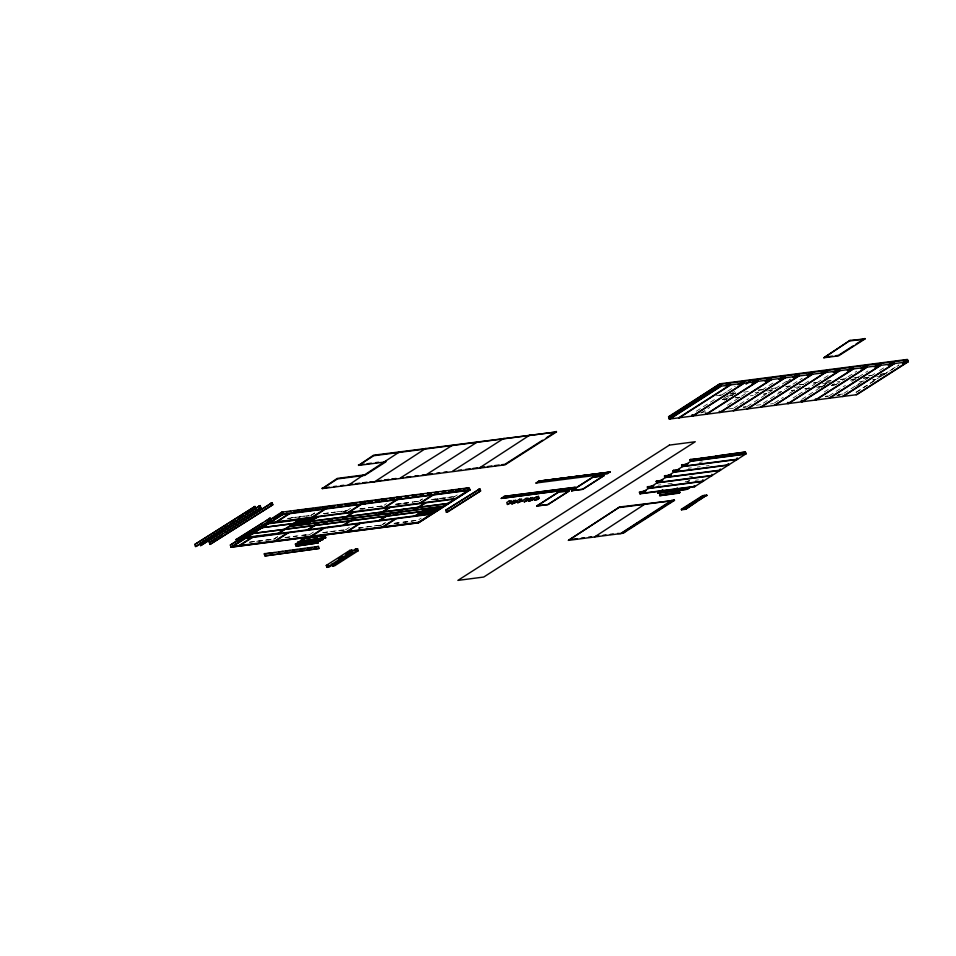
<?xml version="1.0" encoding="UTF-8"?>
<svg xmlns="http://www.w3.org/2000/svg" width="956" height="956" viewBox="0 0 956 956"><rect width="100%" height="100%" fill="white"/><g stroke="black" fill="none" stroke-linecap="round" stroke-linejoin="round"><path stroke-width="0.72" stroke-dasharray="4.78 3.58" d="M298.642 517.662L300.423 517.029M277.539 536.722L274.085 538.933L275.065 538.814M311.178 515.2L314.644 512.99M277.575 536.818L274.109 539.029L265.386 540.164M314.679 513.085L311.214 515.296L303.948 516.252M313.437 532.05L310.007 534.356L302.741 535.312M350.541 508.317L347.112 510.624L341.292 511.388M349.334 527.377L345.905 529.684L338.639 530.64M384.157 505.222L386.439 503.645M381.767 524.916L385.232 522.705M420.019 500.454L422.337 498.972M382.962 524.282L385.268 522.801M420.054 500.55L422.361 499.068M418.859 519.61L421.166 518.128M453.216 497.502L459.489 493.499M696.315 411.2L716.367 398.365M722.64 394.362L726.393 391.96M727.647 391.147L735.176 386.344M700.975 413.016L709.77 407.387M723.584 398.556L736.108 390.538M724.493 400.134L730.587 396.226M731.818 395.449L736.718 392.307M727.385 405.236L747.437 392.414M734.375 407.722L737.554 405.691M739.86 404.221L748.62 398.616M754.882 394.613L774.898 381.803M747.15 406.503L790.206 378.97M790.421 379.556L785.677 382.579L786.501 381.862M763.33 403.121L784.649 389.486M785.892 388.686L802.192 378.253M774.48 402.942L783.239 397.338M789.501 393.334L802.012 385.328M804.522 383.726L809.541 380.512M793.145 397.959L796.91 395.557M798.164 394.744L815.719 383.523M816.974 382.723L829.509 374.704M801.773 399.393L828.983 381.994M821.359 387.395L826.307 384.24M834.313 383.726L832.09 385.304L836.631 382.4M824.203 392.008L829.211 388.805L829.414 389.391M835.484 384.79L846.777 377.572M848.032 376.772L856.815 371.155M687.352 481.728L689.778 480.02M829.103 395.832L845.403 385.411M851.665 381.396L867.964 370.976M843.957 393.286L874.704 373.617M879.556 370.51L884.408 367.415M856.062 386.069L860.986 382.926M855.955 392.295L898.604 365.025M856.409 392.283L876.473 379.448M882.735 375.433L899.034 365.013M719.211 395.222L722.521 394.792M730.826 393.717L736.634 392.964M758.407 390.132L764.202 389.367M785.975 386.535L791.783 385.782M803.721 384.228L797.591 385.029L803.757 384.36M813.556 382.95L816.46 382.567M830.979 380.679L825.171 381.432L831.015 380.811M840.623 379.424L844.052 378.982M855.393 377.5L858.655 377.082M868.681 375.768L871.788 375.373M880.488 374.238L884.933 373.653M716.355 395.736L722.162 394.983M730.874 393.848L734.375 393.394M743.935 392.151L748.285 391.578M758.455 390.251L761.346 389.881M771.277 388.59L775.866 387.993M786.023 386.666L788.999 386.284M813.604 383.081L816.508 382.699M840.671 379.556L844.1 379.114M853.959 377.823L858.703 377.202M868.717 375.899L871.836 375.493M880.536 374.37L884.981 373.784M730.097 395.234L733.025 394.864M769.616 390.096L772.544 389.713M825.243 382.854L829.641 382.281M851.593 379.424L857.448 378.66M863.304 377.907L869.159 377.142M879.412 375.804L882.34 375.421M727.349 396.143L733.204 395.378M755.168 392.522L758.096 392.139M766.879 390.992L771.265 390.418M794.687 387.371L799.085 386.81M822.507 383.75L826.892 383.189M837.145 381.85L840.073 381.468M850.314 380.13L854.712 379.568M863.495 378.421L867.881 377.847M876.664 376.7L882.519 375.947M722.282 399.465L726.703 398.891M735.57 397.732L739.992 397.158M750.329 395.808L753.28 395.425M763.617 394.087L766.724 393.681M778.339 392.163L781.339 391.781M791.401 390.466L794.615 390.048M804.952 388.698L809.385 388.124M818.24 386.977L822.674 386.391M831.529 385.244L836.416 384.611M859.575 381.587L864.152 380.99M872.864 379.867L875.839 379.472M722.33 399.596L726.751 399.01M735.606 397.863L740.04 397.29M763.665 394.207L766.772 393.812M791.448 390.598L794.663 390.179M805 388.829L809.433 388.255M816.806 387.3L822.722 386.523M831.577 385.376L834.528 384.993M872.912 379.986L875.887 379.604M700.784 412.49L706.639 411.725M728.603 408.869L734.459 408.116M743.242 406.969L746.17 406.587M756.411 405.248L760.809 404.687M825.219 396.298L828.147 395.915M838.388 394.577L842.786 394.015M743.421 407.483L746.349 407.101M770.512 403.958L773.464 403.575M825.398 396.812L828.326 396.441M837.109 395.294L840.037 394.912M837.002 395.449L839.954 395.055M699.565 462.31L702.421 461.939M291.221 517.805L308.812 515.511M323.475 513.599L335.197 512.081M336.655 511.89L346.92 510.552M360.185 508.819L382.352 505.939M395.653 504.206L417.82 501.326M431.12 499.594L454.769 496.511M287.935 518.331L293.755 517.578M295.213 517.387L302.49 516.431M323.833 513.659L329.653 512.906M331.111 512.715L335.472 512.141M359.731 508.986L367.008 508.042M368.466 507.851L375.732 506.907M377.19 506.716L383.009 505.951M395.629 504.314L413.088 502.043M414.546 501.852L418.907 501.279M432.984 499.45L454.805 496.606M287.481 518.702L290.576 518.307M306.541 516.216L309.469 515.834M324.132 513.922L327.06 513.551M343.192 511.448L346.12 511.066M360.866 509.142L363.818 508.759M380.07 506.644L383.033 506.262M397.804 504.338L402.237 503.764M403.719 503.573L409.634 502.796M434.753 499.534L439.186 498.948M440.668 498.757L446.572 497.992M343.634 511.496L346.538 511.113M362.073 509.094L364.977 508.712M435.243 499.57L438.123 499.187M688.392 468.249L691.343 467.866M697.259 467.102L700.21 466.707M706.125 465.942L709.077 465.56M689.503 476.578L692.455 476.196M658.039 485.158L660.859 484.8M667.897 483.879L672.116 483.33M685.261 481.621L689.658 481.047M695.526 480.282L698.454 479.9M249.719 542.112L271.707 539.244M284.9 537.523L308.358 534.476M323.08 532.552L343.778 529.863M358.548 527.939L364.463 527.174M365.945 526.983L380.715 525.059M394.015 523.326L401.412 522.358M402.882 522.167L417.664 520.243L403.157 522.239M249.385 542.255L255.204 541.49M256.662 541.311L263.928 540.355M285.282 537.583L296.922 536.065M322.626 532.719L328.446 531.966M329.904 531.775L337.181 530.819M358.524 528.047L361.44 527.664M367.259 526.911L374.525 525.967M375.983 525.776L381.803 525.011M394.422 523.374L401.699 522.43M259.184 541.287L262.111 540.905M267.979 540.14L270.906 539.758M304.617 535.372L309.015 534.798M323.761 532.874L326.713 532.492M341.495 530.568L344.447 530.186M359.229 528.262L362.181 527.879M378.433 525.764L381.396 525.382M396.166 523.458L399.13 523.063M405.033 522.299L407.997 521.916"/><path stroke-width="1.43" d="M194.761 544.466L254.965 506.453L255.694 508.496L196.458 546.378L195.478 546.509L194.761 544.466L254.965 506.453M228.293 525.442L199.924 543.594L200.641 545.637L260.857 507.624L260.128 505.581L245.573 514.388M230.766 523.864L235.702 520.709M238.175 519.12L243.111 515.965M195.478 546.509L255.694 508.496M256.423 507.947L260.128 505.581M200.641 545.637L260.857 507.624M209.28 542.375L272.113 502.689L272.842 504.732L210.009 544.418L209.28 542.375L210.26 542.243M211.503 541.455L222.64 534.332M225.114 532.755L272.113 502.689M210.009 544.418L272.842 504.732M236.048 539.507L270.249 518.128L270.966 520.184L236.777 541.55L236.048 539.507L237.04 539.375M238.259 538.587L262.864 522.848M265.326 521.283L270.249 518.128M267.955 520.984L281.745 512.165L469.241 487.751L470.017 489.926L418.62 522.812L231.113 547.214L230.348 545.04L237.865 540.224M270.966 520.184L230.348 545.04M272.735 518.546L282.725 512.034L283.454 514.077L232.057 546.952M322.303 488.612L337.432 478.944L364.738 475.383L385.889 461.856L358.584 465.405L373.521 455.211L556.5 431.945L505.103 464.819L322.303 488.612L337.241 478.418L364.559 474.869L399.644 451.818M358.584 465.405L373.712 455.737L556.5 431.945M231.113 547.214L282.522 514.34L281.745 512.165M238.904 545.649L251.595 537.535M276.009 521.916L288.7 513.802M239.896 545.529L252.587 537.403M276.989 521.797L289.68 513.671M348.426 485.218L363.364 475.024M277.407 533.759L300.172 519.192M278.363 533.639L301.152 519.072M274.802 540.976L287.493 532.862M311.907 517.244L324.598 509.13M275.782 540.857L288.473 532.731M312.887 517.124L325.578 508.998M306.171 523.996L317.153 516.981M307.163 523.864L318.133 516.849M264.25 553.883L318.432 546.414L319.149 548.457L264.967 555.926L264.25 553.883L274.348 552.568M264.967 555.926L319.149 548.457M307.235 529.887L318.229 522.848M308.238 529.744L319.208 522.717M298.176 544.478L320.344 541.18L298.176 544.478L297.447 542.434L301.104 541.55M322.531 537.332L323.259 539.375L322.447 539.889L301.092 542.661L300.363 540.618L304.02 539.734M303.709 538.503L302.909 539.017L303.638 541.06L325.793 537.774L325.076 535.719L303.709 538.503L304.438 540.546L303.638 541.06M296.121 546.151L318.276 542.865L296.121 546.151L295.392 544.107L299.049 543.223M364.009 501.864L364.81 501.35L365.539 503.394L364.738 503.908M452.021 445.544L400.433 477.904L403.336 477.522M310.7 536.304L323.391 528.19M347.805 512.571L360.496 504.457M301.092 542.661L323.259 539.375M311.68 536.185L324.371 528.059M348.785 512.452L361.476 504.326M314.142 536.268L314.942 535.754M327.633 527.64L328.434 527.126M339.44 520.088L340.24 519.574M351.234 512.535L352.047 512.022M342.069 519.323L353.051 512.308M343.061 519.192L354.031 512.177M380.512 499.713L381.313 499.199L382.041 501.243M319.997 536.794L325.076 535.719M343.144 525.202L354.126 518.176M344.136 525.071L355.106 518.044M318.432 546.414L314.739 547.31M396.023 497.694L396.836 497.18L397.553 499.223M346.598 531.632L359.289 523.518M383.703 507.899L396.393 499.785M347.578 531.512L360.269 523.386M384.682 507.779L397.373 499.653M377.967 514.651L388.949 507.636M378.946 514.519L389.929 507.505M379.042 520.53L390.024 513.503M380.022 520.399L391.004 513.372M382.496 526.959L395.187 518.845M419.6 503.226L432.291 495.112M383.476 526.84L396.166 518.714M420.58 503.107L433.271 494.981M326.259 565.438L349.872 550.345L351.939 550.07L352.633 552.018L329.019 567.123L326.952 567.386L326.259 565.438L328.326 565.175M478.98 468.225L530.198 434.825M413.864 509.978L424.846 502.964M338.269 558.818L341.997 556.428M345.725 554.05L351.939 550.07M414.82 509.871L425.826 502.832M351.784 551.421L355.513 549.031L357.58 548.756L358.273 550.704L334.66 565.809L332.592 566.083L331.899 564.136M326.952 567.386L350.553 552.293L352.633 552.018M355.094 550.345L357.58 548.756M332.592 566.083L356.194 550.979L358.273 550.704M414.94 515.858L425.922 508.831M415.92 515.726L426.902 508.7M458.091 489.615L458.904 489.102L459.621 491.145M502.008 464.676L504.911 464.305L542.518 440.238M546.282 437.836L556.308 431.419M417.581 522.801L468.99 489.926L468.261 487.883L463.445 488.922M470.017 489.926L282.474 514.209L231.065 547.083L418.573 522.681L469.97 489.795M445.687 510.241L479.876 488.875L480.605 490.918L447.396 512.165L446.404 512.297L445.687 510.241L479.876 488.875M446.404 512.297L480.605 490.918M501.243 498.411L504.159 496.391L575.321 487.261L572.369 489.149L501.243 498.411L572.321 489.03L575.369 487.393L504.159 496.391M610.131 472.001L539.017 481.25L536.053 483.15L538.969 481.131L610.179 472.133L538.969 481.131M509.154 500.98L506.74 502.521L507.433 504.469L511.914 502.665L511.221 500.717L509.154 500.98L509.847 502.928L507.433 504.469M511.197 501.96L515.678 500.155L516.371 502.103L511.89 503.908L511.197 501.96L513.276 501.697M511.89 503.908L516.371 502.103M519.514 499.271L517.112 500.813L517.793 502.76L522.275 500.956L521.582 499.008L519.514 499.271L520.207 501.219L517.793 502.76M526.015 498.375L523.613 499.916L524.294 501.864L528.776 500.06L528.094 498.112L526.015 498.375L526.708 500.323L524.294 501.864M528.071 499.355L532.552 497.538L533.245 499.486L528.764 501.303L528.071 499.355L530.138 499.08M528.764 501.303L533.245 499.486M533.974 498.207L538.455 496.391L539.148 498.339L536.734 499.892L534.667 500.155L533.974 498.207L538.455 496.391M534.667 500.155L539.148 498.339M719.94 383.81L668.543 416.697L669.296 419.075L856.803 394.661L908.2 361.786L907.364 359.42L719.94 383.81L668.65 417.222M720.095 384.467L668.698 417.354L669.726 417.21M669.296 419.075L720.705 386.188L908.2 361.786M536.758 505.951L557.91 492.412L569.035 490.966L547.884 504.505L536.758 505.951L547.919 504.625L569.071 491.097M536.806 506.083L557.957 492.543M725.269 385.722L729.046 383.308L726.739 385.495M726.309 385.579L728.819 383.977M727.134 385.447L729.631 383.846L730.037 384.981L678.64 417.856M679.286 417.772L730.683 384.898L730.073 383.177M571.569 490.691L592.72 477.152L603.845 475.706L582.73 489.364L571.569 490.691L582.682 489.233L603.845 475.706M571.616 490.81L592.768 477.283L603.881 475.837M737.685 384.742L742.692 381.528L740.398 383.715M738.713 384.599L742.477 382.197M740.78 383.667L743.29 382.065L743.696 383.201L692.287 416.075L691.893 414.94M746.11 384.145L752.193 379.616M536.005 483.019L607.18 473.889L610.095 471.87M751.44 382.89L756.351 379.747L752.874 382.687M752.48 382.759L757.391 379.616L758 381.336L706.592 414.223L706.197 413.076M754.439 381.886L756.949 380.285L757.343 381.42L705.946 414.307L705.54 413.159M755.085 381.803L757.594 380.201L756.555 380.333M764.991 381.181L770.01 377.979L766.449 380.966M766.031 381.05L769.783 378.648M766.843 380.918L770.596 378.504L771.002 379.64L719.605 412.526L719.199 411.391M778.65 379.401L783.657 376.198L784.9 376.652L782.39 378.253M779.69 379.269L782.187 377.668M780.108 379.185L784.255 376.736L784.661 377.871L733.252 410.745M733.909 410.662L785.306 377.787L784.697 376.067M850.039 340.384L823.845 357.783L838.591 355.859L864.965 338.986L850.039 340.384L823.845 357.783M792.572 377.453L797.316 374.417L793.97 377.273M793.611 377.321L797.161 375.039M794.149 377.357L797.913 374.955L798.308 376.09L746.911 408.965M794.795 377.273L798.559 374.872L797.519 375.003M747.556 408.881L798.965 376.007L798.356 374.286M807.211 375.051L810.975 372.649L812.218 373.091L808.453 375.493M835.46 355.728L838.412 355.345L853.481 345.702M855.99 344.088L864.786 338.472M808.25 374.919L811.178 373.222M807.808 375.589L811.56 373.175L811.967 374.31L760.57 407.196M761.215 407.113L812.612 374.226L812.003 372.505M820.857 373.282L824.622 370.868L822.315 373.055M821.885 373.139L824.407 371.537M822.71 373.007L825.219 371.394L825.625 372.541L774.229 405.416M646.101 490.786L639.337 492.101L639.946 493.822L694.618 486.7L746.027 453.825L745.369 451.973L715.972 456.072M652.817 486.449L647.547 487.572L647.332 486.986L653.808 485.708M661.636 480.82L656.354 481.932L656.151 481.346L662.902 480.043M671.196 475.335L664.671 476.614L664.456 476.028L670.981 474.75M678.258 470.185L672.976 471.296L672.773 470.711L679.525 469.408M687.065 464.544L681.795 465.668L681.58 465.082L688.141 463.791M690.423 460.147L690.818 461.282L745.489 454.16L745.62 452.69L690.101 460.35L689.897 459.764L745.417 452.104L744.569 452.642M774.874 405.332L829.772 369.518M639.552 492.687L644.822 491.563M639.946 493.822L691.355 460.935L746.027 453.825M619.643 506.979L568.426 540.379L623.097 533.257L674.494 500.382L619.643 506.979L568.426 540.379M833.262 372.29L838.281 369.088L835.986 371.275M834.301 372.159L838.065 369.757M836.369 371.227L838.878 369.625L839.272 370.761L787.875 403.635L787.481 402.5M848.976 369.924L851.939 367.307L850.027 369.243M847.327 370.785L852.967 367.176L853.577 368.897L802.18 401.771L801.773 400.636M848.773 370.247L852.525 367.845L852.931 368.98L801.534 401.855L801.128 400.719M850.004 369.793L853.182 367.761L852.143 367.893M662.663 489.854L657.812 493.284L662.711 489.986M659.568 495.1L679.859 492.029L679.226 493.153L659.771 495.686L659.568 495.1L679.859 492.029M594.548 536.973L645.754 503.585M659.771 495.686L680.063 492.615M860.567 368.741L865.586 365.539L862.037 368.526M861.607 368.61L865.371 366.196M863.674 367.666L866.184 366.064L866.59 367.2L815.193 400.086M677.41 487.93L672.462 491.097M874.226 366.961L879.245 363.758L880.488 364.2L877.978 365.813M875.266 366.829L877.775 365.228M875.696 366.745L879.843 364.296L880.249 365.431L828.84 398.305M690.961 486.939L687.245 489.317L657.764 493.153L687.197 489.185L690.913 486.807M829.485 398.222L880.894 365.347L880.285 363.627M634.676 524.82L637.174 523.219M626.67 530.341L623.097 533.257M629.179 528.728L634.198 525.525M636.696 523.924L641.715 520.709M644.225 519.108L665.531 505.473M668.041 503.872L674.315 499.869M888.052 365.084L892.904 361.977L889.474 364.893M889.08 364.953L892.725 362.623M889.737 364.917L893.502 362.515L893.896 363.65L842.499 396.525M890.383 364.834L894.147 362.432L893.107 362.563M843.144 396.441L894.541 363.567L893.932 361.846M902.799 362.611L906.551 360.197L907.794 360.651L904.041 363.053M902.536 363.137L907.543 359.934L720.047 384.348L720.705 386.188M903.002 363.196L907.591 360.065M903.384 363.137L907.148 360.735L907.555 361.87L856.158 394.744M681.27 509.297L702.636 495.638L706.771 495.1L685.595 509.285L681.449 509.823L687.113 506.62M681.449 509.823L702.815 496.152L706.95 495.614M693.387 502.605L695.908 500.992M696.721 501.53L685.595 509.285M699.23 499.916L706.771 495.1M850.231 340.91L864.965 338.986M828.087 356.684L832.509 356.11M729.249 383.894L730.276 383.762M742.908 382.113L743.935 381.982M770.213 378.564L771.253 378.421M824.837 371.454L825.865 371.31M838.484 369.673L839.523 369.542M865.801 366.112L866.829 365.981M848.761 369.339L849.8 369.207M711.611 390.43L710.786 391.147M669.929 417.796L668.901 417.939L721.338 384.921L721.123 384.336M358.404 464.891L364.2 464.138M367.104 463.756L371.454 463.194M375.816 462.62L378.719 462.25M385.71 461.33L384.706 462.011M322.124 488.098L329.378 487.154M333.728 486.58L336.632 486.21M340.993 485.636L343.885 485.266M348.247 484.692L352.597 484.13M355.501 483.748L359.85 483.186M362.754 482.804L367.104 482.242M370.008 481.86L374.549 481.812L425.767 448.412M378.719 480.725L381.623 480.354M384.527 479.972L388.877 479.41M391.781 479.028L396.131 478.466M406.24 477.14L410.59 476.578M414.94 476.016L417.844 475.634M422.194 475.072L425.097 474.69M429.459 474.128L432.363 473.746M436.713 473.184L439.617 472.802M443.966 472.228L446.87 471.858M458.474 470.34L461.378 469.97M465.727 469.396L470.089 468.834M472.993 468.452L477.343 467.89M480.247 467.508L484.596 466.946M487.5 466.564L491.85 466.002M494.754 465.62L499.104 465.058M286.322 511.974L290.72 511.4M293.647 511.018L298.045 510.444M300.985 510.062L312.708 508.544M315.635 508.162L320.033 507.588M322.973 507.206L334.696 505.676M337.623 505.294L342.021 504.72M344.961 504.338L356.684 502.82M359.611 502.438L372.266 500.789M375.015 500.43L379.138 499.892M381.922 499.534L386.152 498.984M388.973 498.614L394.613 497.873M397.433 497.514L401.675 496.965M404.496 496.594L408.726 496.045M415.776 495.124L411.546 495.674L412.347 495.16L413.076 497.204M418.597 494.754L422.827 494.204M431.299 493.105L427.057 493.655L427.87 493.141L428.587 495.184M438.35 492.185L434.12 492.734L438.398 492.28M445.4 491.265L442.58 491.635L443.381 491.121L444.11 493.165M448.221 490.894L452.451 490.344M455.271 489.986L460.768 489.269M294.818 510.97L299.18 510.396M302.084 510.026L306.446 509.452M309.362 509.082L313.723 508.508M316.639 508.126L321.001 507.564M324.885 507.05L327.8 506.68M332.162 506.106L335.078 505.724M339.44 505.162L342.344 504.78M346.717 504.218L351.079 503.645M353.983 503.262L356.899 502.892M360.782 502.378L365.156 501.816M368.06 501.434L372.422 500.872M375.338 500.49L379.699 499.916M382.603 499.546L386.977 498.972M389.881 498.59L394.242 498.028M398.138 497.526L401.042 497.144M405.416 496.57L408.32 496.2M412.681 495.626L417.055 495.065M419.959 494.682L422.863 494.3M427.236 493.738L430.14 493.356M441.302 491.898L445.675 491.336M448.579 490.954L452.941 490.392M455.857 490.01L460.218 489.436M463.134 489.066L467.496 488.492L468.177 490.44L282.653 514.591M689.897 459.764L697.283 458.796M700.234 458.414L704.668 457.84M707.631 457.458L712.065 456.872M715.016 456.49L717.968 456.108M722.401 455.534L725.353 455.152M729.787 454.566L732.75 454.184M737.184 453.61L740.135 453.228M681.58 465.082L685.87 464.52M686.539 464.879L682.106 465.464L682.512 466.6L737.184 459.478L736.777 458.342M269.962 522.705L455.486 498.554M269.138 523.231L454.686 499.068M672.773 470.711L675.725 470.328M268.325 523.757L299.359 519.706M676.25 470.711L673.299 471.093L673.693 472.228L728.364 465.118L727.97 463.983M299.455 520.148L315.444 518.068M297.77 521.235L313.747 519.156M296.073 522.311L312.05 520.231M292.691 524.486L308.669 522.406M664.456 476.028L670.144 475.287M290.994 525.561L306.984 523.482M290.17 526.087L443.692 506.106M720.059 470.436L665.388 477.546L664.982 476.411M289.369 526.601L442.879 506.62M425.205 509.787L441.194 507.708M423.52 510.874L439.497 508.783M656.151 481.346L660.584 480.772M421.823 511.95L437.812 509.871M420.138 513.037L436.115 510.958M711.742 475.753L657.071 482.864L656.676 481.728M418.441 514.113L434.418 512.034M520.207 501.219L522.275 500.956M526.708 500.323L528.776 500.06M509.847 502.928L511.914 502.665M247.174 537.284L278.208 533.245M416.744 515.2L432.733 513.121M246.349 537.81L431.885 513.659M245.549 538.324L431.084 514.173M647.332 486.986L651.562 486.437M650.821 486.986L647.857 487.369L648.264 488.504L702.935 481.382L702.529 480.247M640.819 491.91L645.252 491.324M644.511 491.766L640.078 492.34L640.484 493.487L695.155 486.365M232.858 546.438L418.393 522.287M305.753 538.646L310.031 538.097M312.875 537.726L317.153 537.164M300.363 540.618L303.219 540.248M304.438 540.546L325.793 537.774M297.447 542.434L301.726 541.873M295.392 544.107L298.236 543.737M278.674 551.994L283 551.433M285.88 551.062L290.218 550.501M293.098 550.118L297.424 549.557M300.315 549.186L304.641 548.625M307.521 548.242L311.859 547.68M619.823 507.505L674.494 500.382M572.596 539.292L576.946 538.73M581.296 538.156L584.2 537.786M588.549 537.212L591.453 536.842M595.815 536.268L598.707 535.886M603.069 535.324L605.973 534.942M610.322 534.38L613.226 533.998M617.576 533.436L620.659 533.579L671.877 500.179M866.626 365.395L867.235 367.116L815.838 400.002L815.432 398.867M839.32 368.956L839.93 370.677L788.521 403.552L788.126 402.416M825.661 370.737L826.271 372.458M771.038 377.835L771.647 379.556L720.25 412.442L719.844 411.307M743.732 381.396L744.342 383.117L692.945 415.991L692.538 414.856M720.943 384.969L721.35 386.105L669.953 418.991L669.547 417.856M737.303 458.008L737.709 459.143L683.038 466.253L682.429 464.532M728.496 463.636L728.902 464.783L674.231 471.894L673.622 470.173M720.179 468.954L720.585 470.101L665.914 477.211L665.304 475.49M711.873 474.272L712.28 475.407L657.597 482.529L656.987 480.808M703.066 479.912L703.461 481.047L648.789 488.169L648.18 486.449M704.703 495.363L683.337 509.034M690.746 459.227L691.355 460.935M694.223 485.564L694.618 486.7M673.538 499.964L622.141 532.839M536.388 496.666L537.081 498.614M530.484 497.813L531.166 499.761M504.075 438.218L452.678 471.105M513.611 500.418L514.304 502.366M477.952 441.624L426.555 474.499M478.896 489.006L479.613 491.049M446.667 510.122L447.396 512.165M403.599 509.345L394.458 515.033M355.513 549.031L356.194 550.979M349.872 550.345L350.553 552.293M332.485 518.606L323.343 524.294M324.275 536.244L324.992 538.288M301.164 540.104L301.893 542.148M298.26 541.921L298.977 543.964M296.193 543.594L296.922 545.637M271.134 502.82L271.851 504.864M269.257 518.26L269.986 520.303M259.148 505.712L259.865 507.755M253.985 506.572L254.702 508.628M265.051 553.369L265.768 555.412M669.403 445.102L457.876 580.4L483.736 577.042L695.263 441.732L669.403 445.102M448.818 503.334L261.323 527.736L448.866 503.465M439.724 509.154L252.229 533.556L439.772 509.273"/></g></svg>
